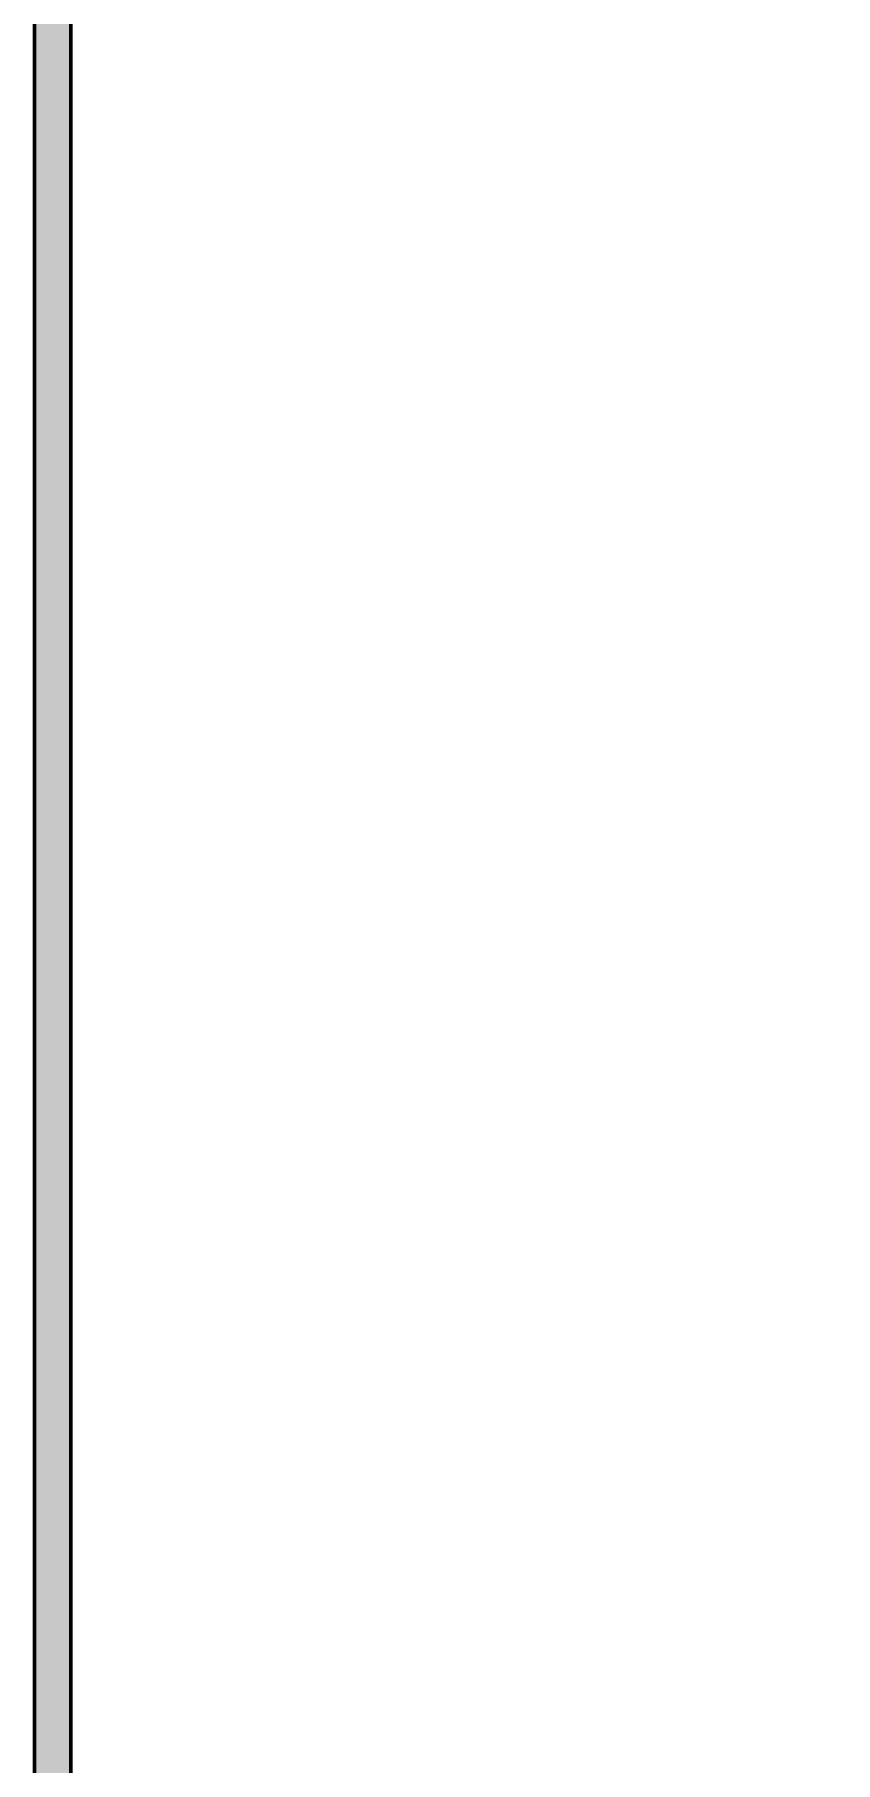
# Model space of a CAD drawing. Header units: millimetres. Extents: x 0 to 594, y 0 to 420.
# Drawn here: x 86.75 to 103.23, y 312.9 to 348.42 of the extents above; entities that cross this region are included whole.
import ezdxf

# ---------------------------------------------------------------- set-up
doc = ezdxf.new("R2010")
doc.units = ezdxf.units.MM
for name, color, linetype, lineweight in [('01-VISIBLE', 7, 'CONTINUOUS', 50), ('04-COTA', 3, 'CONTINUOUS', 25), ('05-RAYADO', 8, 'CONTINUOUS', 25)]:
    doc.layers.add(name, color=color, linetype=linetype, lineweight=lineweight)
doc.styles.add('ISO3098', font='isocpeur.ttf')
doc.dimstyles.new('FLAMA-ISO', dxfattribs={"dimtxt": 3.5, "dimasz": 3, "dimexe": 2, "dimexo": 1, "dimgap": 1, "dimtad": 1, "dimdec": 1, "dimtxsty": 'ISO3098', "dimcen": 2.5, "dimclrd": 3, "dimclre": 3, "dimclrt": 3, "dimazin": 3, "dimtfac": 1, "dimtmove": 0, "dimatfit": 3, "dimlwd": 25, "dimlwe": 25})

msp = doc.modelspace()

# ---------------------------------------------------------------- hatches: boundary and pattern name
at = {"layer": '05-RAYADO'}
h = msp.add_hatch(color=7, dxfattribs=at)
h.dxf.hatch_style = 1
h.paths.add_polyline_path([(86.75, 373.345), (87.5, 373.345), (87.5, 49.755), (86.75, 49.755)])

# ---------------------------------------------------------------- linework, layer by layer
at = {"layer": '01-VISIBLE'}
for p, q in [((86.75, 49.755), (86.75, 373.345)), ((87.5, 49.755), (87.5, 373.345))]:
    msp.add_line(p, q, dxfattribs=at)

# ---------------------------------------------------------------- dimensions: what is measured, and where the dimension line sits
at = {"layer": '04-COTA'}
msp.add_linear_dim(base=(142, 34.655), p1=(120, 34.655), p2=(93, 379.345), angle=90, dimstyle='FLAMA-ISO', override={"dimlfac": 2}, dxfattribs=at).render()

doc.saveas('drawing.dxf')
